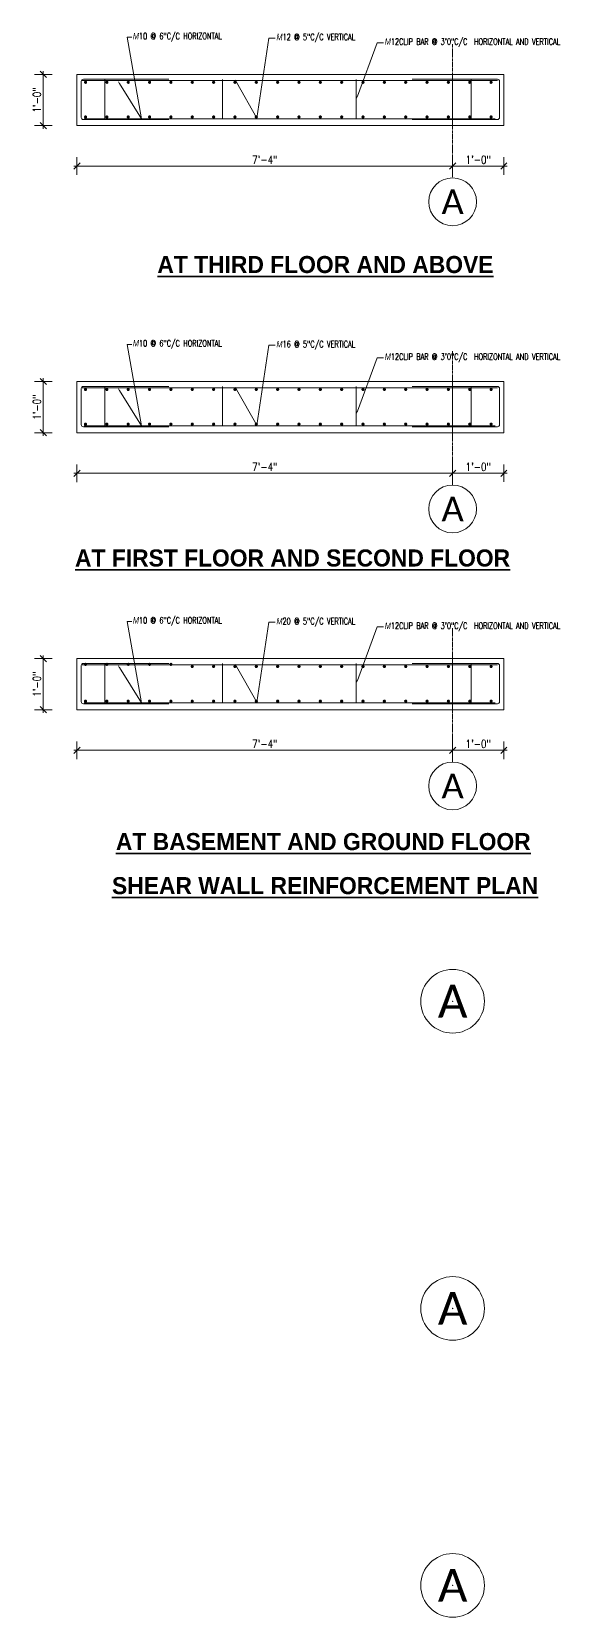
# Model space of a CAD drawing. Header units: inches. Extents: x 0 to 162649, y -36601 to -26324.
# Drawn here: x 160309 to 160432.6, y -31472.9 to -31101.4 of the extents above; entities that cross this region are included whole.
import ezdxf
from ezdxf import colors
from ezdxf.entities.mleader import LeaderData, LeaderLine
from ezdxf.enums import TextEntityAlignment as Align
from ezdxf.math import Vec2, Vec3

# ---------------------------------------------------------------- set-up
doc = ezdxf.new("R2010")
doc.units = ezdxf.units.IN
doc.header["$MEASUREMENT"] = 0
doc.linetypes.add('CENTER2', pattern=[1.125, 0.75, -0.125, 0.125, -0.125])
for name, color, linetype, lineweight in [('concrete outline', 84, 'Continuous', 15), ('dimention', 1, 'Continuous', 13), ('OL_AR_Center line', 253, 'CENTER2', 13), ('OL_AR_SYMBOL', 1, 'Continuous', 5), ('OL_AR_SYMBOL @ 1', 1, 'Continuous', 5), ('OL_AR_SYMBOL @ 128', 1, 'Continuous', 5), ('OL_AR_SYMBOL @ 96', 1, 'Continuous', 5), ('Reinforcement', 20, 'Continuous', 20), ('TEXT', 7, 'Continuous', 9), ('titles', 7, 'Continuous', 35)]:
    doc.layers.add(name, color=color, linetype=linetype, lineweight=lineweight)
doc.styles.add('1-12 Annotative', font='calibri.ttf', dxfattribs={"height": 0.083333})
doc.styles.add('big text', font='GOTHICB.TTF')
doc.styles.add('DIM', font='simplex.shx', dxfattribs={"width": 0.75})
doc.styles.add('rmtext', font='romans.shx', dxfattribs={"width": 0.8})
doc.dimstyles.new('DIM-24', dxfattribs={"dimscale": 24, "dimtxt": 0.078125, "dimasz": 0.0625, "dimexe": 0.0625, "dimexo": 0.015625, "dimgap": 0.015625, "dimtad": 1, "dimdec": 1, "dimzin": 3, "dimdsep": 46, "dimlunit": 4, "dimtxsty": 'rmtext', "dimblk": 'OBLIQUE', "dimcen": 0.09375, "dimdle": 0.03125, "dimclrd": 1, "dimclre": 1, "dimclrt": 2, "dimadec": 0, "dimazin": 0, "dimtfac": 0.75, "dimtdec": 1, "dimtix": 1, "dimtmove": 0, "dimatfit": 3, "dimfxl": 0.0625, "dimfxlon": 1, "dimfrac": 1, "dimtolj": 1, "dimtzin": 0, "dimlwd": -1, "dimlwe": 5, "dimarcsym": 0})

# ---------------------------------------------------------------- blocks, each defined once
blk = doc.blocks.new('Grid_Head 1-12')
blk.add_circle((0, 0), 0.0833)
at = {"style": '1-12 Annotative'}
blk.add_attdef('0', text='', height=0.0859, dxfattribs=at).set_placement((0.0002, 0.0003), align=Align.MIDDLE_CENTER)
blk = doc.blocks.new('*U1475')
at = {"layer": 'OL_AR_SYMBOL @ 1', "color": 250, "true_color": 0x3b3b3b}
ref = blk.add_blockref('Grid_Head 1-12', (160407.63, -31465.45), dxfattribs=dict(at, xscale=0.7, yscale=0.7, zscale=0.7))
ref.add_attrib('0', 'A', dxfattribs={"layer": '0', "color": 9, "true_color": 0xc7c7c7, "height": 0.0602, "style": '1-12 Annotative'}).set_placement((160407.63, -31465.45), align=Align.MIDDLE_CENTER)
at = {"layer": 'OL_AR_SYMBOL @ 128', "color": 250, "true_color": 0x3b3b3b}
ref = blk.add_blockref('Grid_Head 1-12', (160407.63, -31465.45), dxfattribs=dict(at, xscale=89.6, yscale=89.6, zscale=89.6))
ref.add_attrib('0', 'A', dxfattribs={"layer": '0', "color": 9, "true_color": 0xc7c7c7, "height": 7.7, "style": '1-12 Annotative'}).set_placement((160407.64, -31465.42), align=Align.MIDDLE_CENTER)
at = {"layer": 'OL_AR_SYMBOL @ 96', "color": 250, "true_color": 0x3b3b3b}
ref = blk.add_blockref('Grid_Head 1-12', (160407.63, -31278.13), dxfattribs=dict(at, xscale=67.19999999999999, yscale=67.19999999999999, zscale=67.19999999999999))
ref.add_attrib('0', 'A', dxfattribs={"layer": '0', "color": 9, "true_color": 0xc7c7c7, "height": 5.77, "style": '1-12 Annotative'}).set_placement((160407.64, -31278.11), align=Align.MIDDLE_CENTER)
blk = doc.blocks.new('_Oblique')
for p, q in [((-0.49, -0.49), (0.49, 0.49)), ((0, -1.37), (0, 1.38))]:
    blk.add_line(p, q)
blk = doc.blocks.new('*D824')
at = {"layer": 'Defpoints', "color": 0, "transparency": 16777216}
for p in [(160311.75, -31248.28), (160319.63, -31248.28), (160319.63, -31260.28)]:
    blk.add_point(p, dxfattribs=at)
at = {"layer": 'dimention', "color": 1, "transparency": 16777216}
blk.add_line((160311.75, -31261.03), (160311.75, -31247.53), dxfattribs=at)
at = {"layer": 'dimention', "color": 1, "lineweight": 5, "transparency": 16777216}
for p, q in [((160313.25, -31248.28), (160310.25, -31248.28)), ((160313.25, -31260.28), (160310.25, -31260.28))]:
    blk.add_line(p, q, dxfattribs=at)
at = {"layer": 'dimention', "color": 1, "transparency": 16777216, "xscale": 1.5, "yscale": 1.5, "zscale": 1.5}
for p, rotation in [((160311.75, -31248.28), 90), ((160311.75, -31260.28), 270)]:
    blk.add_blockref('_Oblique', p, dxfattribs=dict(at, rotation=rotation))
at = {"layer": 'dimention', "color": 2, "transparency": 16777216, "insert": (160310.26, -31254.28), "char_height": 1.875, "attachment_point": 5, "rotation": 90, "style": 'rmtext'}
blk.add_mtext('\\A1;1\'-0"', dxfattribs=at)
blk = doc.blocks.new('*D882')
at = {"layer": 'Defpoints', "color": 0, "transparency": 16777216}
for p in [(160319.63, -31260.28), (160407.63, -31264.51), (160407.63, -31269.76)]:
    blk.add_point(p, dxfattribs=at)
at = {"layer": 'dimention', "color": 1, "transparency": 16777216}
blk.add_line((160318.88, -31269.76), (160408.38, -31269.76), dxfattribs=at)
at = {"layer": 'dimention', "color": 1, "lineweight": 5, "transparency": 16777216}
for p, q in [((160319.63, -31268.26), (160319.63, -31271.26)), ((160407.63, -31268.26), (160407.63, -31271.26))]:
    blk.add_line(p, q, dxfattribs=at)
at = {"layer": 'dimention', "color": 1, "transparency": 16777216, "xscale": 1.5, "yscale": 1.5, "zscale": 1.5, "rotation": 180}
blk.add_blockref('_Oblique', (160319.63, -31269.76), dxfattribs=at)
at = {"layer": 'dimention', "color": 1, "transparency": 16777216, "xscale": 1.5, "yscale": 1.5, "zscale": 1.5}
blk.add_blockref('_Oblique', (160407.63, -31269.76), dxfattribs=at)
at = {"layer": 'dimention', "color": 2, "transparency": 16777216, "insert": (160363.63, -31268.26), "char_height": 1.875, "attachment_point": 5, "style": 'rmtext'}
blk.add_mtext('\\A1;7\'-4"', dxfattribs=at)
blk = doc.blocks.new('*D883')
at = {"layer": 'Defpoints', "color": 0, "transparency": 16777216}
for p in [(160419.63, -31260.28), (160407.63, -31264.51), (160419.63, -31269.76)]:
    blk.add_point(p, dxfattribs=at)
at = {"layer": 'dimention', "color": 1, "transparency": 16777216}
blk.add_line((160406.88, -31269.76), (160420.38, -31269.76), dxfattribs=at)
at = {"layer": 'dimention', "color": 1, "lineweight": 5, "transparency": 16777216}
for p, q in [((160407.63, -31268.26), (160407.63, -31271.26)), ((160419.63, -31268.26), (160419.63, -31271.26))]:
    blk.add_line(p, q, dxfattribs=at)
at = {"layer": 'dimention', "color": 1, "transparency": 16777216, "xscale": 1.5, "yscale": 1.5, "zscale": 1.5, "rotation": 180}
blk.add_blockref('_Oblique', (160407.63, -31269.76), dxfattribs=at)
at = {"layer": 'dimention', "color": 1, "transparency": 16777216, "xscale": 1.5, "yscale": 1.5, "zscale": 1.5}
blk.add_blockref('_Oblique', (160419.63, -31269.76), dxfattribs=at)
at = {"layer": 'dimention', "color": 2, "transparency": 16777216, "insert": (160413.63, -31268.26), "char_height": 1.875, "attachment_point": 5, "style": 'rmtext'}
blk.add_mtext('\\A1;1\'-0"', dxfattribs=at)
blk = doc.blocks.new('*U1476')
at = {"layer": 'OL_AR_SYMBOL @ 1', "color": 250, "true_color": 0x3b3b3b}
ref = blk.add_blockref('Grid_Head 1-12', (160407.63, -31400.55), dxfattribs=dict(at, xscale=0.7, yscale=0.7, zscale=0.7))
ref.add_attrib('0', 'A', dxfattribs={"layer": '0', "color": 9, "true_color": 0xc7c7c7, "height": 0.0602, "style": '1-12 Annotative'}).set_placement((160407.63, -31400.55), align=Align.MIDDLE_CENTER)
at = {"layer": 'OL_AR_SYMBOL @ 128', "color": 250, "true_color": 0x3b3b3b}
ref = blk.add_blockref('Grid_Head 1-12', (160407.63, -31400.55), dxfattribs=dict(at, xscale=89.6, yscale=89.6, zscale=89.6))
ref.add_attrib('0', 'A', dxfattribs={"layer": '0', "color": 9, "true_color": 0xc7c7c7, "height": 7.7, "style": '1-12 Annotative'}).set_placement((160407.64, -31400.52), align=Align.MIDDLE_CENTER)
at = {"layer": 'OL_AR_SYMBOL @ 96', "color": 250, "true_color": 0x3b3b3b}
ref = blk.add_blockref('Grid_Head 1-12', (160407.63, -31213.23), dxfattribs=dict(at, xscale=67.19999999999999, yscale=67.19999999999999, zscale=67.19999999999999))
ref.add_attrib('0', 'A', dxfattribs={"layer": '0', "color": 9, "true_color": 0xc7c7c7, "height": 5.77, "style": '1-12 Annotative'}).set_placement((160407.64, -31213.21), align=Align.MIDDLE_CENTER)
blk = doc.blocks.new('*D825')
at = {"layer": 'Defpoints', "color": 0, "transparency": 16777216}
for p in [(160311.75, -31183.37), (160319.63, -31183.37), (160319.63, -31195.37)]:
    blk.add_point(p, dxfattribs=at)
at = {"layer": 'dimention', "color": 1, "lineweight": 5, "transparency": 16777216}
for p, q in [((160313.25, -31183.37), (160310.25, -31183.37)), ((160313.25, -31195.37), (160310.25, -31195.37))]:
    blk.add_line(p, q, dxfattribs=at)
at = {"layer": 'dimention', "color": 1, "transparency": 16777216}
blk.add_line((160311.75, -31196.12), (160311.75, -31182.62), dxfattribs=at)
at = {"layer": 'dimention', "color": 1, "transparency": 16777216, "xscale": 1.5, "yscale": 1.5, "zscale": 1.5}
for p, rotation in [((160311.75, -31183.37), 90), ((160311.75, -31195.37), 270)]:
    blk.add_blockref('_Oblique', p, dxfattribs=dict(at, rotation=rotation))
at = {"layer": 'dimention', "color": 2, "transparency": 16777216, "insert": (160310.26, -31189.37), "char_height": 1.875, "attachment_point": 5, "rotation": 90, "style": 'rmtext'}
blk.add_mtext('\\A1;1\'-0"', dxfattribs=at)
blk = doc.blocks.new('*D884')
at = {"layer": 'Defpoints', "color": 0, "transparency": 16777216}
for p in [(160319.63, -31195.37), (160407.63, -31199.6), (160407.63, -31204.85)]:
    blk.add_point(p, dxfattribs=at)
at = {"layer": 'dimention', "color": 1, "transparency": 16777216}
blk.add_line((160318.88, -31204.85), (160408.38, -31204.85), dxfattribs=at)
at = {"layer": 'dimention', "color": 1, "lineweight": 5, "transparency": 16777216}
for p, q in [((160319.63, -31203.35), (160319.63, -31206.35)), ((160407.63, -31203.35), (160407.63, -31206.35))]:
    blk.add_line(p, q, dxfattribs=at)
at = {"layer": 'dimention', "color": 1, "transparency": 16777216, "xscale": 1.5, "yscale": 1.5, "zscale": 1.5, "rotation": 180}
blk.add_blockref('_Oblique', (160319.63, -31204.85), dxfattribs=at)
at = {"layer": 'dimention', "color": 1, "transparency": 16777216, "xscale": 1.5, "yscale": 1.5, "zscale": 1.5}
blk.add_blockref('_Oblique', (160407.63, -31204.85), dxfattribs=at)
at = {"layer": 'dimention', "color": 2, "transparency": 16777216, "insert": (160363.63, -31203.36), "char_height": 1.875, "attachment_point": 5, "style": 'rmtext'}
blk.add_mtext('\\A1;7\'-4"', dxfattribs=at)
blk = doc.blocks.new('*D885')
at = {"layer": 'Defpoints', "color": 0, "transparency": 16777216}
for p in [(160419.63, -31195.37), (160407.63, -31199.6), (160419.63, -31204.85)]:
    blk.add_point(p, dxfattribs=at)
at = {"layer": 'dimention', "color": 1, "transparency": 16777216}
blk.add_line((160406.88, -31204.85), (160420.38, -31204.85), dxfattribs=at)
at = {"layer": 'dimention', "color": 1, "lineweight": 5, "transparency": 16777216}
for p, q in [((160407.63, -31203.35), (160407.63, -31206.35)), ((160419.63, -31203.35), (160419.63, -31206.35))]:
    blk.add_line(p, q, dxfattribs=at)
at = {"layer": 'dimention', "color": 1, "transparency": 16777216, "xscale": 1.5, "yscale": 1.5, "zscale": 1.5, "rotation": 180}
blk.add_blockref('_Oblique', (160407.63, -31204.85), dxfattribs=at)
at = {"layer": 'dimention', "color": 1, "transparency": 16777216, "xscale": 1.5, "yscale": 1.5, "zscale": 1.5}
blk.add_blockref('_Oblique', (160419.63, -31204.85), dxfattribs=at)
at = {"layer": 'dimention', "color": 2, "transparency": 16777216, "insert": (160413.63, -31203.36), "char_height": 1.875, "attachment_point": 5, "style": 'rmtext'}
blk.add_mtext('\\A1;1\'-0"', dxfattribs=at)
blk = doc.blocks.new('*U1477')
at = {"layer": 'OL_AR_SYMBOL @ 1', "color": 250, "true_color": 0x3b3b3b}
ref = blk.add_blockref('Grid_Head 1-12', (160407.63, -31328.58), dxfattribs=dict(at, xscale=0.7, yscale=0.7, zscale=0.7))
ref.add_attrib('0', 'A', dxfattribs={"layer": '0', "color": 9, "true_color": 0xc7c7c7, "height": 0.0602, "style": '1-12 Annotative'}).set_placement((160407.63, -31328.58), align=Align.MIDDLE_CENTER)
at = {"layer": 'OL_AR_SYMBOL @ 128', "color": 250, "true_color": 0x3b3b3b}
ref = blk.add_blockref('Grid_Head 1-12', (160407.63, -31328.58), dxfattribs=dict(at, xscale=89.6, yscale=89.6, zscale=89.6))
ref.add_attrib('0', 'A', dxfattribs={"layer": '0', "color": 9, "true_color": 0xc7c7c7, "height": 7.7, "style": '1-12 Annotative'}).set_placement((160407.64, -31328.55), align=Align.MIDDLE_CENTER)
at = {"layer": 'OL_AR_SYMBOL @ 96', "color": 250, "true_color": 0x3b3b3b}
ref = blk.add_blockref('Grid_Head 1-12', (160407.63, -31141.26), dxfattribs=dict(at, xscale=67.19999999999999, yscale=67.19999999999999, zscale=67.19999999999999))
ref.add_attrib('0', 'A', dxfattribs={"layer": '0', "color": 9, "true_color": 0xc7c7c7, "height": 5.77, "style": '1-12 Annotative'}).set_placement((160407.64, -31141.24), align=Align.MIDDLE_CENTER)
blk = doc.blocks.new('*D845')
at = {"layer": 'Defpoints', "color": 0, "transparency": 16777216}
for p in [(160311.75, -31111.4), (160319.63, -31111.4), (160319.63, -31123.4)]:
    blk.add_point(p, dxfattribs=at)
at = {"layer": 'dimention', "color": 1, "lineweight": 5, "transparency": 16777216}
for p, q in [((160313.25, -31111.4), (160310.25, -31111.4)), ((160313.25, -31123.4), (160310.25, -31123.4))]:
    blk.add_line(p, q, dxfattribs=at)
at = {"layer": 'dimention', "color": 1, "transparency": 16777216}
blk.add_line((160311.75, -31124.15), (160311.75, -31110.65), dxfattribs=at)
at = {"layer": 'dimention', "color": 1, "transparency": 16777216, "xscale": 1.5, "yscale": 1.5, "zscale": 1.5}
for p, rotation in [((160311.75, -31111.4), 90), ((160311.75, -31123.4), 270)]:
    blk.add_blockref('_Oblique', p, dxfattribs=dict(at, rotation=rotation))
at = {"layer": 'dimention', "color": 2, "transparency": 16777216, "insert": (160310.26, -31117.4), "char_height": 1.875, "attachment_point": 5, "rotation": 90, "style": 'rmtext'}
blk.add_mtext('\\A1;1\'-0"', dxfattribs=at)
blk = doc.blocks.new('*D898')
at = {"layer": 'Defpoints', "color": 0, "transparency": 16777216}
for p in [(160319.63, -31123.4), (160407.63, -31127.63), (160407.63, -31132.88)]:
    blk.add_point(p, dxfattribs=at)
at = {"layer": 'dimention', "color": 1, "lineweight": 5, "transparency": 16777216}
for p, q in [((160319.63, -31131.38), (160319.63, -31134.38)), ((160407.63, -31131.38), (160407.63, -31134.38))]:
    blk.add_line(p, q, dxfattribs=at)
at = {"layer": 'dimention', "color": 1, "transparency": 16777216}
blk.add_line((160318.88, -31132.88), (160408.38, -31132.88), dxfattribs=at)
at = {"layer": 'dimention', "color": 1, "transparency": 16777216, "xscale": 1.5, "yscale": 1.5, "zscale": 1.5, "rotation": 180}
blk.add_blockref('_Oblique', (160319.63, -31132.88), dxfattribs=at)
at = {"layer": 'dimention', "color": 1, "transparency": 16777216, "xscale": 1.5, "yscale": 1.5, "zscale": 1.5}
blk.add_blockref('_Oblique', (160407.63, -31132.88), dxfattribs=at)
at = {"layer": 'dimention', "color": 2, "transparency": 16777216, "insert": (160363.63, -31131.39), "char_height": 1.875, "attachment_point": 5, "style": 'rmtext'}
blk.add_mtext('\\A1;7\'-4"', dxfattribs=at)
blk = doc.blocks.new('*D899')
at = {"layer": 'Defpoints', "color": 0, "transparency": 16777216}
for p in [(160419.63, -31123.4), (160407.63, -31127.63), (160419.63, -31132.88)]:
    blk.add_point(p, dxfattribs=at)
at = {"layer": 'dimention', "color": 1, "lineweight": 5, "transparency": 16777216}
for p, q in [((160407.63, -31131.38), (160407.63, -31134.38)), ((160419.63, -31131.38), (160419.63, -31134.38))]:
    blk.add_line(p, q, dxfattribs=at)
at = {"layer": 'dimention', "color": 1, "transparency": 16777216}
blk.add_line((160406.88, -31132.88), (160420.38, -31132.88), dxfattribs=at)
at = {"layer": 'dimention', "color": 1, "transparency": 16777216, "xscale": 1.5, "yscale": 1.5, "zscale": 1.5, "rotation": 180}
blk.add_blockref('_Oblique', (160407.63, -31132.88), dxfattribs=at)
at = {"layer": 'dimention', "color": 1, "transparency": 16777216, "xscale": 1.5, "yscale": 1.5, "zscale": 1.5}
blk.add_blockref('_Oblique', (160419.63, -31132.88), dxfattribs=at)
at = {"layer": 'dimention', "color": 2, "transparency": 16777216, "insert": (160413.63, -31131.39), "char_height": 1.875, "attachment_point": 5, "style": 'rmtext'}
blk.add_mtext('\\A1;1\'-0"', dxfattribs=at)

msp = doc.modelspace()

# ---------------------------------------------------------------- linework, layer by layer
at = {"layer": 'concrete outline'}
for p, q in [((160319.63, -31111.4), (160419.63, -31111.4)), ((160319.63, -31111.4), (160319.63, -31123.4)), ((160407.63, -31111.4), (160407.63, -31123.4)), ((160419.63, -31111.4), (160419.63, -31123.4)), ((160419.63, -31123.4), (160319.63, -31123.4)), ((160319.63, -31183.37), (160419.63, -31183.37)), ((160319.63, -31183.37), (160319.63, -31195.37)), ((160407.63, -31183.37), (160407.63, -31195.37)), ((160419.63, -31183.37), (160419.63, -31195.37)), ((160419.63, -31195.37), (160319.63, -31195.37)), ((160319.63, -31248.28), (160419.63, -31248.28)), ((160319.63, -31248.28), (160319.63, -31260.28)), ((160407.63, -31248.28), (160407.63, -31260.28)), ((160419.63, -31248.28), (160419.63, -31260.28)), ((160419.63, -31260.28), (160319.63, -31260.28))]:
    msp.add_line(p, q, dxfattribs=at)
at = {"layer": 'dimention'}
for p, q in [((160326.15, -31121.89), (160326.15, -31112.58)), ((160353.76, -31121.89), (160353.76, -31112.58)), ((160385.06, -31121.89), (160385.06, -31112.58)), ((160411.99, -31121.89), (160411.99, -31112.58)), ((160326.15, -31193.85), (160326.15, -31184.55)), ((160353.76, -31193.85), (160353.76, -31184.55)), ((160385.06, -31193.85), (160385.06, -31184.55)), ((160411.99, -31193.85), (160411.99, -31184.55)), ((160326.15, -31258.76), (160326.15, -31249.46)), ((160353.76, -31258.76), (160353.76, -31249.46)), ((160385.06, -31258.76), (160385.06, -31249.46)), ((160411.99, -31258.76), (160411.99, -31249.46))]:
    msp.add_line(p, q, dxfattribs=at)
for points in [[(160341.13, -31121.98), (160321.13, -31121.98, -0.414214), (160320.63, -31121.48), (160320.63, -31113.04, -0.414214), (160321.13, -31112.54), (160341.13, -31112.54)], [(160398.13, -31121.98), (160418.13, -31121.98, 0.414214), (160418.63, -31121.48), (160418.63, -31113.04, 0.414214), (160418.13, -31112.54), (160398.13, -31112.54)], [(160341.13, -31193.95), (160321.13, -31193.95, -0.414214), (160320.63, -31193.45), (160320.63, -31185.01, -0.414214), (160321.13, -31184.51), (160341.13, -31184.51)], [(160398.13, -31193.95), (160418.13, -31193.95, 0.414214), (160418.63, -31193.45), (160418.63, -31185.01, 0.414214), (160418.13, -31184.51), (160398.13, -31184.51)], [(160341.13, -31258.86), (160321.13, -31258.86, -0.414214), (160320.63, -31258.36), (160320.63, -31249.91, -0.414214), (160321.13, -31249.41), (160341.13, -31249.41)], [(160398.13, -31258.86), (160418.13, -31258.86, 0.414214), (160418.63, -31258.36), (160418.63, -31249.91, 0.414214), (160418.13, -31249.41), (160398.13, -31249.41)]]:
    msp.add_lwpolyline(points, format="xyb", dxfattribs=at)
at = {"layer": 'OL_AR_Center line'}
for p, q in [((160407.63, -31104.29), (160407.63, -31135.66)), ((160407.63, -31104.29), (160407.63, -31135.66)), ((160407.63, -31176.26), (160407.63, -31207.63)), ((160407.63, -31176.26), (160407.63, -31207.63)), ((160407.63, -31241.16), (160407.63, -31272.53)), ((160407.63, -31241.16), (160407.63, -31272.53))]:
    msp.add_line(p, q, dxfattribs=at)
at = {"layer": 'Reinforcement'}
for p, q in [((160320.82, -31112.87), (160418.13, -31112.87)), ((160417.63, -31121.8), (160321.32, -31121.8)), ((160320.82, -31184.84), (160418.13, -31184.84)), ((160417.63, -31193.77), (160321.32, -31193.77)), ((160320.82, -31249.75), (160418.13, -31249.75)), ((160417.63, -31258.68), (160321.32, -31258.68))]:
    msp.add_line(p, q, dxfattribs=at)
at = {"layer": 'Reinforcement', "const_width": 0.366}
for points in [[(160321.46, -31113.26, 1), (160321.83, -31113.26, 1)], [(160326.46, -31113.26, 1), (160326.83, -31113.26, 1)], [(160331.46, -31113.26, 1), (160331.83, -31113.26, 1)], [(160336.46, -31113.26, 1), (160336.83, -31113.26, 1)], [(160341.46, -31113.26, 1), (160341.83, -31113.26, 1)], [(160346.46, -31113.26, 1), (160346.83, -31113.26, 1)], [(160351.46, -31113.26, 1), (160351.83, -31113.26, 1)], [(160356.46, -31113.26, 1), (160356.83, -31113.26, 1)], [(160361.46, -31113.26, 1), (160361.83, -31113.26, 1)], [(160366.46, -31113.26, 1), (160366.83, -31113.26, 1)], [(160371.46, -31113.26, 1), (160371.83, -31113.26, 1)], [(160376.46, -31113.26, 1), (160376.83, -31113.26, 1)], [(160381.46, -31113.26, 1), (160381.83, -31113.26, 1)], [(160386.46, -31113.26, 1), (160386.83, -31113.26, 1)], [(160391.46, -31113.26, 1), (160391.83, -31113.26, 1)], [(160396.46, -31113.26, 1), (160396.83, -31113.26, 1)], [(160401.46, -31113.26, 1), (160401.83, -31113.26, 1)], [(160406.46, -31113.26, 1), (160406.83, -31113.26, 1)], [(160411.46, -31113.26, 1), (160411.83, -31113.26, 1)], [(160416.46, -31113.26, 1), (160416.83, -31113.26, 1)], [(160321.46, -31121.38, -1), (160321.83, -31121.38, -1)], [(160326.46, -31121.38, -1), (160326.83, -31121.38, -1)], [(160331.46, -31121.38, -1), (160331.83, -31121.38, -1)], [(160336.46, -31121.38, -1), (160336.83, -31121.38, -1)], [(160341.46, -31121.38, -1), (160341.83, -31121.38, -1)], [(160346.46, -31121.38, -1), (160346.83, -31121.38, -1)], [(160351.46, -31121.38, -1), (160351.83, -31121.38, -1)], [(160356.46, -31121.38, -1), (160356.83, -31121.38, -1)], [(160361.46, -31121.38, -1), (160361.83, -31121.38, -1)], [(160366.46, -31121.38, -1), (160366.83, -31121.38, -1)], [(160371.46, -31121.38, -1), (160371.83, -31121.38, -1)], [(160376.46, -31121.38, -1), (160376.83, -31121.38, -1)], [(160381.46, -31121.38, -1), (160381.83, -31121.38, -1)], [(160386.46, -31121.38, -1), (160386.83, -31121.38, -1)], [(160391.46, -31121.38, -1), (160391.83, -31121.38, -1)], [(160396.46, -31121.38, -1), (160396.83, -31121.38, -1)], [(160401.46, -31121.38, -1), (160401.83, -31121.38, -1)], [(160406.46, -31121.38, -1), (160406.83, -31121.38, -1)], [(160411.46, -31121.38, -1), (160411.83, -31121.38, -1)], [(160416.46, -31121.38, -1), (160416.83, -31121.38, -1)], [(160321.46, -31185.23, 1), (160321.83, -31185.23, 1)], [(160326.46, -31185.23, 1), (160326.83, -31185.23, 1)], [(160331.46, -31185.23, 1), (160331.83, -31185.23, 1)], [(160336.46, -31185.23, 1), (160336.83, -31185.23, 1)], [(160341.46, -31185.23, 1), (160341.83, -31185.23, 1)], [(160346.46, -31185.23, 1), (160346.83, -31185.23, 1)], [(160351.46, -31185.23, 1), (160351.83, -31185.23, 1)], [(160356.46, -31185.23, 1), (160356.83, -31185.23, 1)], [(160361.46, -31185.23, 1), (160361.83, -31185.23, 1)], [(160366.46, -31185.23, 1), (160366.83, -31185.23, 1)], [(160371.46, -31185.23, 1), (160371.83, -31185.23, 1)], [(160376.46, -31185.23, 1), (160376.83, -31185.23, 1)], [(160381.46, -31185.23, 1), (160381.83, -31185.23, 1)], [(160386.46, -31185.23, 1), (160386.83, -31185.23, 1)], [(160391.46, -31185.23, 1), (160391.83, -31185.23, 1)], [(160396.46, -31185.23, 1), (160396.83, -31185.23, 1)], [(160401.46, -31185.23, 1), (160401.83, -31185.23, 1)], [(160406.46, -31185.23, 1), (160406.83, -31185.23, 1)], [(160411.46, -31185.23, 1), (160411.83, -31185.23, 1)], [(160416.46, -31185.23, 1), (160416.83, -31185.23, 1)], [(160321.46, -31193.35, -1), (160321.83, -31193.35, -1)], [(160326.46, -31193.35, -1), (160326.83, -31193.35, -1)], [(160331.46, -31193.35, -1), (160331.83, -31193.35, -1)], [(160336.46, -31193.35, -1), (160336.83, -31193.35, -1)], [(160341.46, -31193.35, -1), (160341.83, -31193.35, -1)], [(160346.46, -31193.35, -1), (160346.83, -31193.35, -1)], [(160351.46, -31193.35, -1), (160351.83, -31193.35, -1)], [(160356.46, -31193.35, -1), (160356.83, -31193.35, -1)], [(160361.46, -31193.35, -1), (160361.83, -31193.35, -1)], [(160366.46, -31193.35, -1), (160366.83, -31193.35, -1)], [(160371.46, -31193.35, -1), (160371.83, -31193.35, -1)], [(160376.46, -31193.35, -1), (160376.83, -31193.35, -1)], [(160381.46, -31193.35, -1), (160381.83, -31193.35, -1)], [(160386.46, -31193.35, -1), (160386.83, -31193.35, -1)], [(160391.46, -31193.35, -1), (160391.83, -31193.35, -1)], [(160396.46, -31193.35, -1), (160396.83, -31193.35, -1)], [(160401.46, -31193.35, -1), (160401.83, -31193.35, -1)], [(160406.46, -31193.35, -1), (160406.83, -31193.35, -1)], [(160411.46, -31193.35, -1), (160411.83, -31193.35, -1)], [(160416.46, -31193.35, -1), (160416.83, -31193.35, -1)], [(160321.46, -31249.64, 1), (160321.83, -31249.64, 1)], [(160326.46, -31249.64, 1), (160326.83, -31249.64, 1)], [(160331.46, -31249.64, 1), (160331.83, -31249.64, 1)], [(160336.46, -31249.64, 1), (160336.83, -31249.64, 1)], [(160341.46, -31249.64, 1), (160341.83, -31249.64, 1)], [(160346.46, -31250.14, 1), (160346.83, -31250.14, 1)], [(160351.46, -31250.14, 1), (160351.83, -31250.14, 1)], [(160356.46, -31250.14, 1), (160356.83, -31250.14, 1)], [(160361.46, -31250.14, 1), (160361.83, -31250.14, 1)], [(160366.46, -31250.14, 1), (160366.83, -31250.14, 1)], [(160371.46, -31250.14, 1), (160371.83, -31250.14, 1)], [(160376.46, -31250.14, 1), (160376.83, -31250.14, 1)], [(160381.46, -31250.14, 1), (160381.83, -31250.14, 1)], [(160386.46, -31250.14, 1), (160386.83, -31250.14, 1)], [(160391.46, -31250.14, 1), (160391.83, -31250.14, 1)], [(160396.46, -31250.14, 1), (160396.83, -31250.14, 1)], [(160401.46, -31250.14, 1), (160401.83, -31250.14, 1)], [(160406.46, -31250.14, 1), (160406.83, -31250.14, 1)], [(160411.46, -31250.14, 1), (160411.83, -31250.14, 1)], [(160416.46, -31250.14, 1), (160416.83, -31250.14, 1)], [(160321.46, -31258.26, -1), (160321.83, -31258.26, -1)], [(160326.46, -31258.26, -1), (160326.83, -31258.26, -1)], [(160331.46, -31258.26, -1), (160331.83, -31258.26, -1)], [(160336.46, -31258.26, -1), (160336.83, -31258.26, -1)], [(160341.46, -31258.26, -1), (160341.83, -31258.26, -1)], [(160346.46, -31258.26, -1), (160346.83, -31258.26, -1)], [(160351.46, -31258.26, -1), (160351.83, -31258.26, -1)], [(160356.46, -31258.26, -1), (160356.83, -31258.26, -1)], [(160361.46, -31258.26, -1), (160361.83, -31258.26, -1)], [(160366.46, -31258.26, -1), (160366.83, -31258.26, -1)], [(160371.46, -31258.26, -1), (160371.83, -31258.26, -1)], [(160376.46, -31258.26, -1), (160376.83, -31258.26, -1)], [(160381.46, -31258.26, -1), (160381.83, -31258.26, -1)], [(160386.46, -31258.26, -1), (160386.83, -31258.26, -1)], [(160391.46, -31258.26, -1), (160391.83, -31258.26, -1)], [(160396.46, -31258.26, -1), (160396.83, -31258.26, -1)], [(160401.46, -31258.26, -1), (160401.83, -31258.26, -1)], [(160406.46, -31258.26, -1), (160406.83, -31258.26, -1)], [(160411.46, -31258.26, -1), (160411.83, -31258.26, -1)], [(160416.46, -31258.26, -1), (160416.83, -31258.26, -1)]]:
    msp.add_lwpolyline(points, format="xyb", close=True, dxfattribs=at)

# ---------------------------------------------------------------- block references
at = {"layer": 'OL_AR_SYMBOL'}
for name in ['*U1477', '*U1476', '*U1475']:
    msp.add_blockref(name, (0, 0), dxfattribs=at)

# ---------------------------------------------------------------- texts
at = {"layer": 'titles', "char_height": 4, "attachment_point": 5, "style": 'big text'}
for s, insert in [('{\\LAT THIRD FLOOR AND ABOVE}', (160377.84, -31155.98)), ('{\\LAT FIRST FLOOR AND SECOND FLOOR}', (160370.14, -31224.74)), ('{\\LAT BASEMENT AND GROUND FLOOR}', (160377.34, -31291.19)), ('{\\LSHEAR WALL REINFORCEMENT PLAN}', (160377.76, -31301.51))]:
    msp.add_mtext(s, dxfattribs=dict(at, insert=insert))

# ---------------------------------------------------------------- dimensions: what is measured, and where the dimension line sits
at = {"layer": 'dimention'}
for base, p1, p2, picture, middle in [((160311.75, -31111.4), (160319.63, -31123.4), (160319.63, -31111.4), '*D845', (160310.26, -31117.4)), ((160311.75, -31183.37), (160319.63, -31195.37), (160319.63, -31183.37), '*D825', (160310.26, -31189.37)), ((160311.75, -31248.28), (160319.63, -31260.28), (160319.63, -31248.28), '*D824', (160310.26, -31254.28))]:
    dim = msp.add_linear_dim(base=base, p1=p1, p2=p2, angle=90, dimstyle='DIM-24', dxfattribs=at)
    dim.commit()
    dim.dimension.update_dxf_attribs({"geometry": picture, "text_midpoint": middle})
for base, p1, p2, picture, middle in [((160407.63, -31132.88), (160319.63, -31123.4), (160407.63, -31127.63), '*D898', (160363.63, -31131.39)), ((160419.63, -31132.88), (160407.63, -31127.63), (160419.63, -31123.4), '*D899', (160413.63, -31131.39)), ((160407.63, -31204.85), (160319.63, -31195.37), (160407.63, -31199.6), '*D884', (160363.63, -31203.36)), ((160419.63, -31204.85), (160407.63, -31199.6), (160419.63, -31195.37), '*D885', (160413.63, -31203.36)), ((160407.63, -31269.76), (160319.63, -31260.28), (160407.63, -31264.51), '*D882', (160363.63, -31268.26)), ((160419.63, -31269.76), (160407.63, -31264.51), (160419.63, -31260.28), '*D883', (160413.63, -31268.26))]:
    dim = msp.add_linear_dim(base=base, p1=p1, p2=p2, dimstyle='DIM-24', override={"dimtmove": 1}, dxfattribs=at)
    dim.commit()
    dim.dimension.update_dxf_attribs({"geometry": picture, "text_midpoint": middle})

# ---------------------------------------------------------------- leaders
at = {"layer": 'TEXT'}
ml = msp.add_multileader_mtext('Standard', dxfattribs=at)
ml.set_content('{\\Fgothici|c0;M}10 @ 6"C/C HORIZONTAL', color=256, style='DIM')
ml.set_leader_properties(color=1, linetype='ByLayer', lineweight=9)
ml.build(insert=Vec2(0, 0))
ml.multileader.update_dxf_attribs({"text_right_attachment_type": 2, "dogleg_length": 0.25, "arrow_head_size": 0.75, "scale": 12})
ctx = ml.context
ctx.base_point, ctx.scale, ctx.char_height, ctx.arrow_head_size, ctx.landing_gap_size, ctx.plane_origin = Vec3(160332.45, -31102.69), 12, 1.5, 0.75, 0.281, Vec3(160359.31, -31099.1)
ctx.right_attachment = 2
notes = []
notes.append((ctx, [(0, (1, 1, 0), (160331.4, -31102.69), (1, 0), 1.05, [(1, [(160329.18, -31112.87), (160334.72, -31121.8)], 0, [])])]))
ctx.mtext.insert, ctx.mtext.flow_direction = Vec3(160332.73, -31101.69), 5
ml = msp.add_multileader_mtext('Standard', dxfattribs=at)
ml.set_content('{\\Fgothici|c0;M}12 @ 5"C/C VERTICAL', color=256, style='DIM')
ml.set_leader_properties(color=1, linetype='ByLayer', lineweight=9)
ml.build(insert=Vec2(0, 0))
ml.multileader.update_dxf_attribs({"text_right_attachment_type": 2, "dogleg_length": 0.25, "arrow_head_size": 0.75, "scale": 12})
ctx = ml.context
ctx.base_point, ctx.scale, ctx.char_height, ctx.arrow_head_size, ctx.landing_gap_size, ctx.plane_origin = Vec3(160366.09, -31102.89), 12, 1.5, 0.75, 0.281, Vec3(160391.1, -31099.45)
ctx.right_attachment = 2
notes.append((ctx, [(0, (1, 1, 0), (160364.58, -31102.89), (1, 0), 1.5, [(1, [(160356.64, -31112.58), (160361.8, -31121.65)], 0, [])])]))
ctx.mtext.insert, ctx.mtext.flow_direction = Vec3(160366.37, -31101.89), 5
ml = msp.add_multileader_mtext('Standard', dxfattribs=at)
ml.set_content('{\\Fgothici|c0;M}12CLIP BAR @ 3\'0"C/C  HORIZONTAL AND VERTICAL', color=256, style='DIM')
ml.set_leader_properties(color=1, linetype='ByLayer', lineweight=9)
ml.build(insert=Vec2(0, 0))
ml.multileader.update_dxf_attribs({"text_right_attachment_type": 2, "dogleg_length": 0.25, "arrow_head_size": 0.75, "scale": 12})
ctx = ml.context
ctx.base_point, ctx.scale, ctx.char_height, ctx.arrow_head_size, ctx.landing_gap_size, ctx.plane_origin = Vec3(160391.46, -31103.98), 12, 1.5, 0.75, 0.281, Vec3(160416.47, -31100.54)
ctx.right_attachment = 2
notes.append((ctx, [(0, (1, 1, 0), (160389.96, -31103.98), (1, 0), 1.5, [(1, [(160385.06, -31117.23)], 0, [])])]))
ctx.mtext.insert, ctx.mtext.flow_direction = Vec3(160391.74, -31102.98), 5
ml = msp.add_multileader_mtext('Standard', dxfattribs=at)
ml.set_content('{\\Fgothici|c0;M}10 @ 6"C/C HORIZONTAL', color=256, style='DIM')
ml.set_leader_properties(color=1, linetype='ByLayer', lineweight=9)
ml.build(insert=Vec2(0, 0))
ml.multileader.update_dxf_attribs({"text_right_attachment_type": 2, "dogleg_length": 0.25, "arrow_head_size": 0.75, "scale": 12})
ctx = ml.context
ctx.base_point, ctx.scale, ctx.char_height, ctx.arrow_head_size, ctx.landing_gap_size, ctx.plane_origin = Vec3(160332.45, -31174.66), 12, 1.5, 0.75, 0.281, Vec3(160359.31, -31171.07)
ctx.right_attachment = 2
notes.append((ctx, [(0, (1, 1, 0), (160331.4, -31174.66), (1, 0), 1.05, [(1, [(160329.18, -31184.84), (160334.72, -31193.77)], 0, [])])]))
ctx.mtext.insert, ctx.mtext.flow_direction = Vec3(160332.73, -31173.66), 5
ml = msp.add_multileader_mtext('Standard', dxfattribs=at)
ml.set_content('{\\Fgothici|c0;M}16 @ 5"C/C VERTICAL', color=256, style='DIM')
ml.set_leader_properties(color=1, linetype='ByLayer', lineweight=9)
ml.build(insert=Vec2(0, 0))
ml.multileader.update_dxf_attribs({"text_right_attachment_type": 2, "dogleg_length": 0.25, "arrow_head_size": 0.75, "scale": 12})
ctx = ml.context
ctx.base_point, ctx.scale, ctx.char_height, ctx.arrow_head_size, ctx.landing_gap_size, ctx.plane_origin = Vec3(160366.09, -31174.86), 12, 1.5, 0.75, 0.281, Vec3(160391.1, -31171.42)
ctx.right_attachment = 2
notes.append((ctx, [(0, (1, 1, 0), (160364.58, -31174.86), (1, 0), 1.5, [(1, [(160356.64, -31184.55), (160361.8, -31193.62)], 0, [])])]))
ctx.mtext.insert, ctx.mtext.flow_direction = Vec3(160366.37, -31173.86), 5
ml = msp.add_multileader_mtext('Standard', dxfattribs=at)
ml.set_content('{\\Fgothici|c0;M}12CLIP BAR @ 3\'0"C/C  HORIZONTAL AND VERTICAL', color=256, style='DIM')
ml.set_leader_properties(color=1, linetype='ByLayer', lineweight=9)
ml.build(insert=Vec2(0, 0))
ml.multileader.update_dxf_attribs({"text_right_attachment_type": 2, "dogleg_length": 0.25, "arrow_head_size": 0.75, "scale": 12})
ctx = ml.context
ctx.base_point, ctx.scale, ctx.char_height, ctx.arrow_head_size, ctx.landing_gap_size, ctx.plane_origin = Vec3(160391.46, -31177.8), 12, 1.5, 0.75, 0.281, Vec3(160416.47, -31174.36)
ctx.right_attachment = 2
notes.append((ctx, [(0, (1, 1, 0), (160389.96, -31177.8), (1, 0), 1.5, [(1, [(160385.06, -31191.05)], 0, [])])]))
ctx.mtext.insert, ctx.mtext.flow_direction = Vec3(160391.74, -31176.8), 5
ml = msp.add_multileader_mtext('Standard', dxfattribs=at)
ml.set_content('{\\Fgothici|c0;M}10 @ 6"C/C HORIZONTAL', color=256, style='DIM')
ml.set_leader_properties(color=1, linetype='ByLayer', lineweight=9)
ml.build(insert=Vec2(0, 0))
ml.multileader.update_dxf_attribs({"text_right_attachment_type": 2, "dogleg_length": 0.25, "arrow_head_size": 0.75, "scale": 12})
ctx = ml.context
ctx.base_point, ctx.scale, ctx.char_height, ctx.arrow_head_size, ctx.landing_gap_size, ctx.plane_origin = Vec3(160332.45, -31239.57), 12, 1.5, 0.75, 0.281, Vec3(160359.31, -31235.98)
ctx.right_attachment = 2
notes.append((ctx, [(0, (1, 1, 0), (160331.4, -31239.57), (1, 0), 1.05, [(1, [(160329.18, -31249.75), (160334.72, -31258.68)], 0, [])])]))
ctx.mtext.insert, ctx.mtext.flow_direction = Vec3(160332.73, -31238.57), 5
ml = msp.add_multileader_mtext('Standard', dxfattribs=at)
ml.set_content('{\\Fgothici|c0;M}20 @ 5"C/C VERTICAL', color=256, style='DIM')
ml.set_leader_properties(color=1, linetype='ByLayer', lineweight=9)
ml.build(insert=Vec2(0, 0))
ml.multileader.update_dxf_attribs({"text_right_attachment_type": 2, "dogleg_length": 0.25, "arrow_head_size": 0.75, "scale": 12})
ctx = ml.context
ctx.base_point, ctx.scale, ctx.char_height, ctx.arrow_head_size, ctx.landing_gap_size, ctx.plane_origin = Vec3(160366.09, -31239.77), 12, 1.5, 0.75, 0.281, Vec3(160391.1, -31236.32)
ctx.right_attachment = 2
notes.append((ctx, [(0, (1, 1, 0), (160364.58, -31239.77), (1, 0), 1.5, [(1, [(160356.64, -31249.46), (160361.8, -31258.52)], 0, [])])]))
ctx.mtext.insert, ctx.mtext.flow_direction = Vec3(160366.37, -31238.77), 5
ml = msp.add_multileader_mtext('Standard', dxfattribs=at)
ml.set_content('{\\Fgothici|c0;M}12CLIP BAR @ 3\'0"C/C  HORIZONTAL AND VERTICAL', color=256, style='DIM')
ml.set_leader_properties(color=1, linetype='ByLayer', lineweight=9)
ml.build(insert=Vec2(0, 0))
ml.multileader.update_dxf_attribs({"text_right_attachment_type": 2, "dogleg_length": 0.25, "arrow_head_size": 0.75, "scale": 12})
ctx = ml.context
ctx.base_point, ctx.scale, ctx.char_height, ctx.arrow_head_size, ctx.landing_gap_size, ctx.plane_origin = Vec3(160391.46, -31240.85), 12, 1.5, 0.75, 0.281, Vec3(160416.47, -31237.41)
ctx.right_attachment = 2
notes.append((ctx, [(0, (1, 1, 0), (160389.96, -31240.85), (1, 0), 1.5, [(1, [(160385.06, -31254.11)], 0, [])])]))
ctx.mtext.insert, ctx.mtext.flow_direction = Vec3(160391.74, -31239.85), 5
for ctx, leaders in notes:
    for number, flags, end, landing, length, lines in leaders:
        leader = LeaderData()
        leader.index, (leader.has_last_leader_line, leader.has_dogleg_vector, leader.attachment_direction) = number, flags
        leader.last_leader_point, leader.dogleg_vector, leader.dogleg_length = Vec3(end), Vec3(landing), length
        for number, points, colour, breaks in lines:
            line = LeaderLine()
            line.index, line.vertices, line.color, line.breaks = number, Vec3.list(points), colors.encode_raw_color(colour), breaks
            leader.lines.append(line)
        ctx.leaders.append(leader)

doc.saveas('drawing.dxf')
